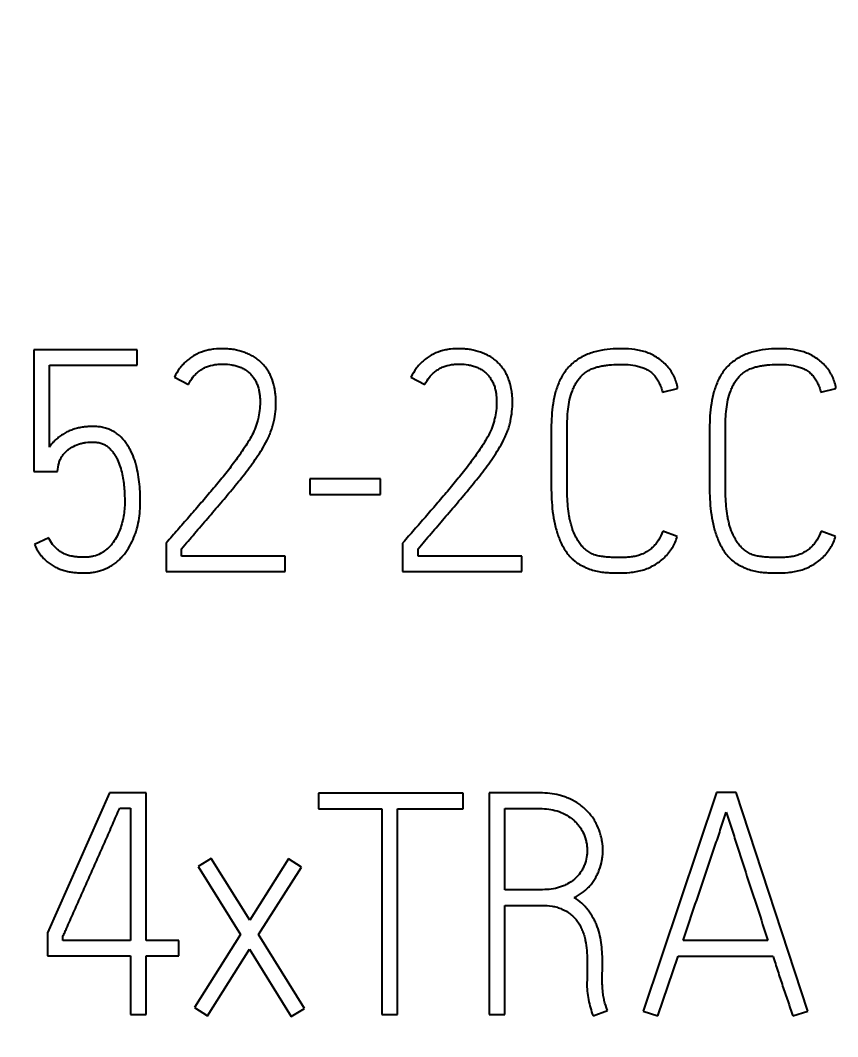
# Model space of a CAD drawing. Extents: x 0 to 420, y 0 to 297.
# Drawn here: x 148.65 to 154.55, y 167.69 to 175.04 of the extents above; entities that cross this region are included whole.
import ezdxf

# ---------------------------------------------------------------- set-up
doc = ezdxf.new("R2010")
doc.units = 0
doc.header["$LTSCALE"] = 23.1
doc.layers.add('10100_DIM_FRONT', color=7, linetype='CONTINUOUS')
doc.layers.add('10500_FRONT_LABELING', color=7, linetype='CONTINUOUS')
doc.styles.get("Standard").update_dxf_attribs({"font": 'txt', "width": 0.8})
doc.dimstyles.new('DIMSTYLE_1', dxfattribs={"dimtxt": 3.5, "dimasz": 3.5, "dimexe": 0.18, "dimexo": 0.0625, "dimgap": 0.09, "dimtad": 1, "dimtxsty": 'STANDARD', "dimcen": 0.09, "dimazin": 3, "dimtp": 0.05, "dimtm": 0.05, "dimtfac": 1, "dimtofl": 0, "dimtmove": 0, "dimatfit": 3, "dimtolj": 1})

# ---------------------------------------------------------------- blocks, each defined once
blk = doc.blocks.new('*D0')
at = {"layer": '10100_DIM_FRONT', "linetype": 'CONTINUOUS'}
for p, q in [((91.69663, 188.554533), (91.69663, 131.440248)), ((163.19663, 149.04194), (163.19663, 131.440248)), ((91.69663, 133.440248), (127.44663, 133.440248)), ((163.19663, 133.440248), (127.44663, 133.440248))]:
    blk.add_line(p, q, dxfattribs=at)
for points in [[(95.19663, 133.940248), (91.69663, 133.440248), (95.19663, 132.940248)], [(159.69663, 132.940248), (163.19663, 133.440248), (159.69663, 133.940248)]]:
    blk.add_solid(points, dxfattribs=at)
at = {"layer": '10100_DIM_FRONT', "linetype": 'CONTINUOUS', "width": 0.660714}
blk.add_text('71,5', height=3.5, dxfattribs=at).set_placement((124.002814, 134.315248))

msp = doc.modelspace()

# ---------------------------------------------------------------- linework, layer by layer
at = {"layer": '10500_FRONT_LABELING', "color": 7, "linetype": 'CONTINUOUS'}
for p, q in [((148.7481, 172.6555), (148.7481, 171.7768)), ((149.4944, 172.6555), (148.7481, 172.6555)), ((149.4944, 172.5446), (149.4944, 172.6555)), ((148.8601, 171.9543), (148.8601, 172.5446)), ((148.8601, 172.5446), (149.4944, 172.5446)), ((149.7634, 172.458), (149.8642, 172.407)), ((151.4713, 172.458), (151.5721, 172.407)), ((153.2868, 172.3515), (153.3966, 172.3781)), ((154.4298, 172.3515), (154.5397, 172.3781)), ((152.4844, 172.0897), (152.4844, 171.668)), ((152.5987, 171.668), (152.5987, 172.0897)), ((153.6274, 172.0897), (153.6274, 171.668)), ((153.7417, 171.668), (153.7417, 172.0897)), ((148.9184, 171.7768), (148.9274, 171.8256)), ((148.7481, 171.7768), (148.9184, 171.7768)), ((150.7406, 171.7235), (150.7406, 171.6103)), ((151.2516, 171.7235), (150.7406, 171.7235)), ((151.2516, 171.6103), (151.2516, 171.7235)), ((150.7406, 171.6103), (151.2516, 171.6103)), ((148.8556, 171.2974), (148.7525, 171.2508)), ((153.3943, 171.3085), (153.289, 171.3462)), ((154.5374, 171.3085), (154.4321, 171.3462)), ((149.7163, 171.2752), (149.7029, 171.2597)), ((149.7029, 171.2597), (149.7029, 171.0555)), ((149.8149, 171.1665), (149.8149, 171.2197)), ((151.4242, 171.2752), (151.4108, 171.2597)), ((151.4108, 171.2597), (151.4108, 171.0555)), ((151.5228, 171.1665), (151.5228, 171.2197)), ((150.5635, 171.1665), (149.8149, 171.1665)), ((150.5635, 171.0555), (150.5635, 171.1665)), ((152.2714, 171.1665), (151.5228, 171.1665)), ((152.2714, 171.0555), (152.2714, 171.1665)), ((149.7029, 171.0555), (150.5635, 171.0555)), ((151.4108, 171.0555), (152.2714, 171.0555)), ((149.2949, 169.4555), (148.8466, 168.4436)), ((149.559, 169.4555), (149.2949, 169.4555)), ((149.559, 168.3903), (149.559, 169.4555)), ((152.0355, 169.4555), (152.0355, 167.8555)), ((152.4039, 169.4555), (152.0355, 169.4555)), ((153.677, 169.4578), (153.1466, 167.8799)), ((153.819, 169.4578), (153.677, 169.4578)), ((154.3361, 167.8799), (153.819, 169.4578)), ((150.8039, 169.4533), (150.8039, 169.3401)), ((151.8491, 169.4533), (150.8039, 169.4533)), ((151.8491, 169.3401), (151.8491, 169.4533)), ((149.3681, 169.3446), (149.4458, 169.3446)), ((149.4458, 169.3446), (149.4458, 168.3903)), ((150.8039, 169.3401), (151.2611, 169.3401)), ((151.2611, 169.3401), (151.2611, 167.8555)), ((151.3742, 167.8555), (151.3742, 169.3401)), ((151.3742, 169.3401), (151.8491, 169.3401)), ((152.1487, 168.7565), (152.1487, 169.3424)), ((152.1487, 169.3424), (152.4039, 169.3424)), ((150.0294, 168.9829), (149.934, 168.9229)), ((150.3068, 168.5368), (150.0294, 168.9829)), ((150.5864, 168.9784), (150.3068, 168.5368)), ((150.6796, 168.9185), (150.5864, 168.9784)), ((149.934, 168.9229), (150.2403, 168.4325)), ((150.3712, 168.4325), (150.6796, 168.9185)), ((152.4217, 168.7565), (152.1487, 168.7565)), ((152.1487, 167.8555), (152.1487, 168.6433)), ((152.1487, 168.6433), (152.4172, 168.6433)), ((148.8466, 168.4436), (148.8466, 168.2794)), ((150.2403, 168.4325), (149.9074, 167.9044)), ((150.7018, 167.8977), (150.3712, 168.4325)), ((148.9576, 168.3903), (148.9576, 168.4192)), ((149.4458, 168.3903), (148.9576, 168.3903)), ((149.7942, 168.3903), (149.559, 168.3903)), ((149.7942, 168.2794), (149.7942, 168.3903)), ((154.0476, 168.3903), (153.4373, 168.3903)), ((150.0028, 167.8444), (150.3046, 168.326)), ((150.3046, 168.326), (150.6064, 167.84)), ((148.8466, 168.2794), (149.4458, 168.2794)), ((149.4458, 168.2794), (149.4458, 167.8555)), ((149.559, 167.8555), (149.559, 168.2794)), ((149.559, 168.2794), (149.7942, 168.2794)), ((152.7434, 168.2439), (152.7434, 168.1041)), ((152.8544, 168.1773), (152.8544, 168.2217)), ((153.2531, 167.8444), (153.3996, 168.2772)), ((153.3996, 168.2772), (154.0853, 168.2772)), ((152.7434, 168.1041), (152.7412, 168.0841)), ((149.4458, 167.8555), (149.559, 167.8555)), ((149.9074, 167.9044), (150.0028, 167.8444)), ((150.6064, 167.84), (150.7018, 167.8977)), ((151.2611, 167.8555), (151.3742, 167.8555)), ((152.0355, 167.8555), (152.1487, 167.8555)), ((152.7856, 167.8444), (152.8899, 167.8844)), ((153.1466, 167.8799), (153.2531, 167.8444)), ((154.2274, 167.8444), (154.3361, 167.8799))]:
    msp.add_line(p, q, dxfattribs=at)
for points, knots in [([(149.8149, 171.2197), (149.8463, 171.2565), (149.8778, 171.2933), (149.9407, 171.3668), (149.9723, 171.4035), (150.0354, 171.4768), (150.0669, 171.5135), (150.1295, 171.5874), (150.1605, 171.6245), (150.2219, 171.6992), (150.2522, 171.7369), (150.2963, 171.7945), (150.3108, 171.8139), (150.3392, 171.8532), (150.3531, 171.873), (150.3802, 171.9133), (150.3933, 171.9339), (150.4179, 171.9757), (150.4294, 171.997), (150.4447, 172.0298), (150.4495, 172.0408), (150.4584, 172.0633), (150.4626, 172.0746), (150.4702, 172.0977), (150.4736, 172.1094), (150.4797, 172.1331), (150.4824, 172.145), (150.4893, 172.1807), (150.4925, 172.2046), (150.4963, 172.2527), (150.4968, 172.2769), (150.4953, 172.3134), (150.4943, 172.3256), (150.4915, 172.3499), (150.4897, 172.362), (150.4832, 172.3979), (150.4772, 172.4215), (150.4643, 172.4559), (150.4593, 172.4672), (150.4482, 172.4889), (150.4422, 172.4995), (150.4291, 172.5197), (150.4218, 172.5294), (150.4061, 172.548), (150.3978, 172.5569), (150.3803, 172.5742), (150.3711, 172.5823), (150.3519, 172.5969), (150.3417, 172.6035), (150.3207, 172.6155), (150.3099, 172.621), (150.2875, 172.6309), (150.2761, 172.6353), (150.2416, 172.6472), (150.2182, 172.6535), (150.1824, 172.6597), (150.1703, 172.6612), (150.1459, 172.6633), (150.1337, 172.664), (150.0971, 172.6648), (150.0728, 172.6639), (150.0366, 172.6597), (150.0245, 172.6578), (150.0005, 172.6529), (149.9885, 172.6499), (149.9536, 172.639), (149.9313, 172.6293), (149.8995, 172.6112), (149.8891, 172.6045), (149.8692, 172.5903), (149.8501, 172.5751), (149.8327, 172.5582), (149.8162, 172.5403), (149.8083, 172.5308), (149.7862, 172.5014), (149.7736, 172.4804), (149.7634, 172.458)], [0, 0, 0, 0, 0.0625, 0.0625, 0.125, 0.125, 0.1875, 0.1875, 0.25, 0.25, 0.3125, 0.3125, 0.34375, 0.34375, 0.375, 0.375, 0.40625, 0.40625, 0.4375, 0.4375, 0.453125, 0.453125, 0.46875, 0.46875, 0.484375, 0.484375, 0.5, 0.5, 0.53125, 0.53125, 0.5625, 0.5625, 0.578125, 0.578125, 0.59375, 0.59375, 0.625, 0.625, 0.640625, 0.640625, 0.65625, 0.65625, 0.671875, 0.671875, 0.6875, 0.6875, 0.703125, 0.703125, 0.71875, 0.71875, 0.734375, 0.734375, 0.75, 0.75, 0.78125, 0.78125, 0.796875, 0.796875, 0.8125, 0.8125, 0.84375, 0.84375, 0.859375, 0.859375, 0.875, 0.875, 0.90625, 0.90625, 0.921875, 0.921875, 0.9375, 0.953125, 0.953125, 0.96875, 0.96875, 1, 1, 1, 1]), ([(151.5228, 171.2197), (151.5542, 171.2565), (151.5857, 171.2933), (151.6486, 171.3668), (151.6802, 171.4035), (151.7433, 171.4768), (151.7748, 171.5135), (151.8373, 171.5874), (151.8683, 171.6245), (151.9298, 171.6992), (151.9601, 171.7369), (152.0042, 171.7945), (152.0187, 171.8139), (152.0471, 171.8532), (152.061, 171.873), (152.0881, 171.9133), (152.1012, 171.9339), (152.1258, 171.9757), (152.1373, 171.997), (152.1526, 172.0298), (152.1574, 172.0408), (152.1663, 172.0633), (152.1705, 172.0746), (152.1781, 172.0977), (152.1815, 172.1094), (152.1876, 172.1331), (152.1902, 172.145), (152.1972, 172.1807), (152.2004, 172.2046), (152.2041, 172.2527), (152.2047, 172.2769), (152.2032, 172.3134), (152.2022, 172.3256), (152.1994, 172.3499), (152.1976, 172.362), (152.1911, 172.3979), (152.1851, 172.4215), (152.1722, 172.4559), (152.1672, 172.4672), (152.1561, 172.4889), (152.1501, 172.4995), (152.1369, 172.5197), (152.1297, 172.5294), (152.114, 172.548), (152.1057, 172.5569), (152.0882, 172.5742), (152.079, 172.5823), (152.0598, 172.5969), (152.0496, 172.6035), (152.0286, 172.6155), (152.0178, 172.621), (151.9954, 172.6309), (151.984, 172.6353), (151.9495, 172.6472), (151.9261, 172.6535), (151.8903, 172.6597), (151.8782, 172.6612), (151.8538, 172.6633), (151.8416, 172.664), (151.805, 172.6648), (151.7807, 172.6639), (151.7445, 172.6597), (151.7324, 172.6578), (151.7084, 172.6529), (151.6964, 172.6499), (151.6615, 172.639), (151.6392, 172.6293), (151.6074, 172.6112), (151.597, 172.6045), (151.5771, 172.5903), (151.558, 172.5751), (151.5406, 172.5582), (151.5241, 172.5403), (151.5162, 172.5308), (151.4941, 172.5014), (151.4815, 172.4804), (151.4713, 172.458)], [0, 0, 0, 0, 0.0625, 0.0625, 0.125, 0.125, 0.1875, 0.1875, 0.25, 0.25, 0.3125, 0.3125, 0.34375, 0.34375, 0.375, 0.375, 0.40625, 0.40625, 0.4375, 0.4375, 0.453125, 0.453125, 0.46875, 0.46875, 0.484375, 0.484375, 0.5, 0.5, 0.53125, 0.53125, 0.5625, 0.5625, 0.578125, 0.578125, 0.59375, 0.59375, 0.625, 0.625, 0.640625, 0.640625, 0.65625, 0.65625, 0.671875, 0.671875, 0.6875, 0.6875, 0.703125, 0.703125, 0.71875, 0.71875, 0.734375, 0.734375, 0.75, 0.75, 0.78125, 0.78125, 0.796875, 0.796875, 0.8125, 0.8125, 0.84375, 0.84375, 0.859375, 0.859375, 0.875, 0.875, 0.90625, 0.90625, 0.921875, 0.921875, 0.9375, 0.953125, 0.953125, 0.96875, 0.96875, 1, 1, 1, 1]), ([(153.3966, 172.3781), (153.3926, 172.4081), (153.3841, 172.4365), (153.368, 172.4704), (153.3645, 172.4771), (153.357, 172.4901), (153.3452, 172.5091), (153.3316, 172.5268), (153.3117, 172.5492), (153.3009, 172.5598), (153.2784, 172.5794), (153.2666, 172.5885), (153.2418, 172.6051), (153.2288, 172.6127), (153.202, 172.6263), (153.1883, 172.6322), (153.1603, 172.6422), (153.146, 172.6464), (153.1169, 172.6533), (153.1021, 172.656), (153.0577, 172.6623), (153.0281, 172.664), (152.9688, 172.6647), (152.9392, 172.6637), (152.8799, 172.6583), (152.8501, 172.6537), (152.7922, 172.6403), (152.7638, 172.6314), (152.7226, 172.6136), (152.7091, 172.6069), (152.6832, 172.5921), (152.6708, 172.584), (152.6469, 172.5664), (152.6354, 172.5568), (152.6137, 172.536), (152.6036, 172.525), (152.5851, 172.5018), (152.5766, 172.4897), (152.5609, 172.4644), (152.5537, 172.4512), (152.5342, 172.4108), (152.5241, 172.383), (152.5078, 172.3261), (152.5017, 172.297), (152.4878, 172.2086), (152.4844, 172.1493), (152.4844, 172.0897)], [0, 0, 0, 0, 0.0625, 0.0625, 0.078125, 0.078125, 0.09375, 0.125, 0.125, 0.15625, 0.15625, 0.1875, 0.1875, 0.21875, 0.21875, 0.25, 0.25, 0.28125, 0.28125, 0.3125, 0.3125, 0.375, 0.375, 0.4375, 0.4375, 0.5, 0.5, 0.5625, 0.5625, 0.59375, 0.59375, 0.625, 0.625, 0.65625, 0.65625, 0.6875, 0.6875, 0.71875, 0.71875, 0.75, 0.75, 0.8125, 0.8125, 0.875, 0.875, 1, 1, 1, 1]), ([(154.5397, 172.3781), (154.5357, 172.4081), (154.5271, 172.4365), (154.511, 172.4704), (154.5075, 172.4771), (154.5001, 172.4901), (154.4883, 172.5091), (154.4746, 172.5268), (154.4548, 172.5492), (154.444, 172.5598), (154.4215, 172.5794), (154.4096, 172.5885), (154.3849, 172.6051), (154.3719, 172.6127), (154.3451, 172.6263), (154.3314, 172.6322), (154.3034, 172.6422), (154.2891, 172.6464), (154.26, 172.6533), (154.2452, 172.656), (154.2008, 172.6623), (154.1711, 172.664), (154.1119, 172.6647), (154.0822, 172.6637), (154.023, 172.6583), (153.9932, 172.6537), (153.9352, 172.6403), (153.9069, 172.6314), (153.8657, 172.6136), (153.8522, 172.6069), (153.8263, 172.5921), (153.8138, 172.584), (153.79, 172.5664), (153.7785, 172.5568), (153.7568, 172.536), (153.7467, 172.525), (153.7281, 172.5018), (153.7196, 172.4897), (153.704, 172.4644), (153.6968, 172.4512), (153.6773, 172.4108), (153.6671, 172.383), (153.6509, 172.3261), (153.6448, 172.297), (153.6308, 172.2086), (153.6274, 172.1493), (153.6274, 172.0897)], [0, 0, 0, 0, 0.0625, 0.0625, 0.078125, 0.078125, 0.09375, 0.125, 0.125, 0.15625, 0.15625, 0.1875, 0.1875, 0.21875, 0.21875, 0.25, 0.25, 0.28125, 0.28125, 0.3125, 0.3125, 0.375, 0.375, 0.4375, 0.4375, 0.5, 0.5, 0.5625, 0.5625, 0.59375, 0.59375, 0.625, 0.625, 0.65625, 0.65625, 0.6875, 0.6875, 0.71875, 0.71875, 0.75, 0.75, 0.8125, 0.8125, 0.875, 0.875, 1, 1, 1, 1]), ([(149.8642, 172.407), (149.8731, 172.4259), (149.8842, 172.4432), (149.9037, 172.4672), (149.9108, 172.4749), (149.9258, 172.4893), (149.9414, 172.5027), (149.9586, 172.5141), (149.9765, 172.5245), (149.9859, 172.5292), (150.0145, 172.5412), (150.0344, 172.5463), (150.0652, 172.551), (150.0756, 172.5521), (150.0962, 172.5534), (150.1064, 172.5536), (150.1372, 172.5532), (150.1577, 172.5514), (150.1882, 172.546), (150.1984, 172.5437), (150.2184, 172.5381), (150.2282, 172.5348), (150.2474, 172.5271), (150.2567, 172.5227), (150.2703, 172.515), (150.2748, 172.5123), (150.2834, 172.5065), (150.2876, 172.5035), (150.2998, 172.494), (150.3074, 172.4872), (150.3217, 172.4723), (150.3283, 172.4643), (150.3403, 172.4472), (150.3456, 172.4383), (150.3551, 172.42), (150.3593, 172.4105), (150.3664, 172.391), (150.3693, 172.381), (150.3741, 172.3609), (150.376, 172.3508), (150.3791, 172.3305), (150.3802, 172.3202), (150.3817, 172.2996), (150.382, 172.2892), (150.382, 172.2581), (150.3807, 172.2376), (150.3756, 172.1969), (150.3717, 172.1768), (150.3646, 172.1468), (150.362, 172.1368), (150.3562, 172.117), (150.353, 172.1071), (150.3423, 172.0781), (150.3338, 172.0595), (150.315, 172.0233), (150.3048, 172.0057), (150.2833, 171.971), (150.2722, 171.9539), (150.238, 171.9029), (150.2142, 171.8695), (150.1655, 171.8039), (150.1404, 171.7717), (150.0892, 171.7082), (150.0629, 171.6769), (150.0103, 171.6146), (149.9838, 171.5835), (149.9307, 171.5215), (149.9041, 171.4906), (149.8506, 171.4289), (149.8238, 171.3982), (149.7834, 171.3521), (149.77, 171.3367), (149.7432, 171.306), (149.7297, 171.2907), (149.7163, 171.2752)], [0, 0, 0, 0, 0.03125, 0.03125, 0.046875, 0.046875, 0.0625, 0.078125, 0.078125, 0.09375, 0.09375, 0.125, 0.125, 0.140625, 0.140625, 0.15625, 0.15625, 0.1875, 0.1875, 0.203125, 0.203125, 0.21875, 0.21875, 0.234375, 0.234375, 0.242188, 0.242188, 0.25, 0.25, 0.265625, 0.265625, 0.28125, 0.28125, 0.296875, 0.296875, 0.3125, 0.3125, 0.328125, 0.328125, 0.34375, 0.34375, 0.359375, 0.359375, 0.375, 0.375, 0.40625, 0.40625, 0.4375, 0.4375, 0.453125, 0.453125, 0.46875, 0.46875, 0.5, 0.5, 0.53125, 0.53125, 0.5625, 0.5625, 0.625, 0.625, 0.6875, 0.6875, 0.75, 0.75, 0.8125, 0.8125, 0.875, 0.875, 0.9375, 0.9375, 0.96875, 0.96875, 1, 1, 1, 1]), ([(151.5721, 172.407), (151.581, 172.4259), (151.5921, 172.4432), (151.6116, 172.4672), (151.6187, 172.4749), (151.6336, 172.4893), (151.6493, 172.5027), (151.6665, 172.5141), (151.6844, 172.5245), (151.6938, 172.5292), (151.7224, 172.5412), (151.7423, 172.5463), (151.7731, 172.551), (151.7835, 172.5521), (151.8041, 172.5534), (151.8143, 172.5536), (151.8451, 172.5532), (151.8656, 172.5514), (151.8961, 172.546), (151.9063, 172.5437), (151.9263, 172.5381), (151.9361, 172.5348), (151.9553, 172.5271), (151.9646, 172.5227), (151.9782, 172.515), (151.9827, 172.5123), (151.9913, 172.5065), (151.9955, 172.5035), (152.0077, 172.494), (152.0153, 172.4872), (152.0295, 172.4723), (152.0362, 172.4643), (152.0482, 172.4472), (152.0535, 172.4383), (152.063, 172.42), (152.0672, 172.4105), (152.0743, 172.391), (152.0772, 172.381), (152.082, 172.3609), (152.0839, 172.3508), (152.087, 172.3305), (152.0881, 172.3202), (152.0896, 172.2996), (152.0899, 172.2892), (152.0899, 172.2581), (152.0886, 172.2376), (152.0835, 172.1969), (152.0796, 172.1768), (152.0725, 172.1468), (152.0699, 172.1368), (152.0641, 172.117), (152.0608, 172.1071), (152.0502, 172.0781), (152.0417, 172.0595), (152.0229, 172.0233), (152.0126, 172.0057), (151.9912, 171.971), (151.9801, 171.9539), (151.9459, 171.9029), (151.9221, 171.8695), (151.8734, 171.8039), (151.8483, 171.7717), (151.7971, 171.7082), (151.7708, 171.6769), (151.7181, 171.6146), (151.6917, 171.5835), (151.6386, 171.5215), (151.612, 171.4906), (151.5585, 171.4289), (151.5317, 171.3982), (151.4913, 171.3521), (151.4779, 171.3367), (151.4511, 171.306), (151.4376, 171.2907), (151.4242, 171.2752)], [0, 0, 0, 0, 0.03125, 0.03125, 0.046875, 0.046875, 0.0625, 0.078125, 0.078125, 0.09375, 0.09375, 0.125, 0.125, 0.140625, 0.140625, 0.15625, 0.15625, 0.1875, 0.1875, 0.203125, 0.203125, 0.21875, 0.21875, 0.234375, 0.234375, 0.242188, 0.242188, 0.25, 0.25, 0.265625, 0.265625, 0.28125, 0.28125, 0.296875, 0.296875, 0.3125, 0.3125, 0.328125, 0.328125, 0.34375, 0.34375, 0.359375, 0.359375, 0.375, 0.375, 0.40625, 0.40625, 0.4375, 0.4375, 0.453125, 0.453125, 0.46875, 0.46875, 0.5, 0.5, 0.53125, 0.53125, 0.5625, 0.5625, 0.625, 0.625, 0.6875, 0.6875, 0.75, 0.75, 0.8125, 0.8125, 0.875, 0.875, 0.9375, 0.9375, 0.96875, 0.96875, 1, 1, 1, 1]), ([(152.5987, 172.0897), (152.5987, 172.1126), (152.5991, 172.1355), (152.6014, 172.1812), (152.6031, 172.204), (152.6084, 172.2494), (152.612, 172.2719), (152.622, 172.3168), (152.6284, 172.3391), (152.6407, 172.3714), (152.6453, 172.382), (152.6553, 172.4028), (152.6609, 172.413), (152.6793, 172.4424), (152.6937, 172.4601), (152.715, 172.4794), (152.7193, 172.4831), (152.7285, 172.4902), (152.7332, 172.4937), (152.7475, 172.5035), (152.7575, 172.5093), (152.7781, 172.5195), (152.7887, 172.5238), (152.8108, 172.5311), (152.822, 172.5341), (152.8445, 172.539), (152.8558, 172.541), (152.8785, 172.5443), (152.8898, 172.5457), (152.924, 172.5493), (152.9469, 172.5506), (152.9928, 172.5515), (153.016, 172.5511), (153.0618, 172.5475), (153.0846, 172.5444), (153.1183, 172.5363), (153.1294, 172.533), (153.151, 172.5252), (153.1615, 172.5207), (153.1819, 172.51), (153.1918, 172.5037), (153.21, 172.4898), (153.2184, 172.4821), (153.23, 172.4695), (153.2338, 172.4652), (153.2409, 172.4561), (153.2443, 172.4514), (153.2538, 172.4369), (153.2594, 172.4269), (153.2693, 172.4063), (153.2735, 172.3957), (153.281, 172.3739), (153.2841, 172.3628), (153.2868, 172.3515)], [0, 0, 0, 0, 0.0625, 0.0625, 0.125, 0.125, 0.1875, 0.1875, 0.25, 0.25, 0.28125, 0.28125, 0.3125, 0.3125, 0.375, 0.375, 0.390625, 0.390625, 0.40625, 0.40625, 0.4375, 0.4375, 0.46875, 0.46875, 0.5, 0.5, 0.53125, 0.53125, 0.5625, 0.5625, 0.625, 0.625, 0.6875, 0.6875, 0.75, 0.75, 0.78125, 0.78125, 0.8125, 0.8125, 0.84375, 0.84375, 0.875, 0.875, 0.890625, 0.890625, 0.90625, 0.90625, 0.9375, 0.9375, 0.96875, 0.96875, 1, 1, 1, 1]), ([(153.7417, 172.0897), (153.7417, 172.1126), (153.7422, 172.1355), (153.7445, 172.1812), (153.7462, 172.204), (153.7515, 172.2494), (153.7551, 172.2719), (153.765, 172.3168), (153.7715, 172.3391), (153.7838, 172.3714), (153.7883, 172.382), (153.7984, 172.4028), (153.8039, 172.413), (153.8224, 172.4424), (153.8368, 172.4601), (153.858, 172.4794), (153.8624, 172.4831), (153.8715, 172.4902), (153.8762, 172.4937), (153.8906, 172.5035), (153.9006, 172.5093), (153.9211, 172.5195), (153.9318, 172.5238), (153.9539, 172.5311), (153.9651, 172.5341), (153.9876, 172.539), (153.9989, 172.541), (154.0215, 172.5443), (154.0329, 172.5457), (154.0671, 172.5493), (154.0899, 172.5506), (154.1359, 172.5515), (154.1591, 172.5511), (154.2049, 172.5475), (154.2277, 172.5444), (154.2614, 172.5363), (154.2725, 172.533), (154.2941, 172.5252), (154.3046, 172.5207), (154.325, 172.51), (154.3349, 172.5037), (154.3531, 172.4898), (154.3615, 172.4821), (154.3731, 172.4695), (154.3768, 172.4652), (154.3839, 172.4561), (154.3873, 172.4514), (154.3969, 172.4369), (154.4025, 172.4269), (154.4123, 172.4063), (154.4166, 172.3957), (154.4241, 172.3739), (154.4272, 172.3628), (154.4298, 172.3515)], [0, 0, 0, 0, 0.0625, 0.0625, 0.125, 0.125, 0.1875, 0.1875, 0.25, 0.25, 0.28125, 0.28125, 0.3125, 0.3125, 0.375, 0.375, 0.390625, 0.390625, 0.40625, 0.40625, 0.4375, 0.4375, 0.46875, 0.46875, 0.5, 0.5, 0.53125, 0.53125, 0.5625, 0.5625, 0.625, 0.625, 0.6875, 0.6875, 0.75, 0.75, 0.78125, 0.78125, 0.8125, 0.8125, 0.84375, 0.84375, 0.875, 0.875, 0.890625, 0.890625, 0.90625, 0.90625, 0.9375, 0.9375, 0.96875, 0.96875, 1, 1, 1, 1]), ([(148.7525, 171.2508), (148.7624, 171.2297), (148.7734, 171.2092), (148.7928, 171.1806), (148.7997, 171.1713), (148.8148, 171.1537), (148.823, 171.1453), (148.8403, 171.1294), (148.8494, 171.122), (148.8682, 171.1083), (148.8779, 171.1018), (148.8978, 171.0899), (148.908, 171.0844), (148.9294, 171.0746), (148.9404, 171.0703), (148.9627, 171.0628), (148.9739, 171.0596), (148.9966, 171.054), (149.0081, 171.0518), (149.0314, 171.0486), (149.0432, 171.0475), (149.0667, 171.0461), (149.0785, 171.0455), (149.102, 171.0445), (149.1137, 171.0443), (149.1372, 171.0448), (149.1489, 171.0456), (149.1723, 171.0482), (149.1839, 171.05), (149.2072, 171.0549), (149.2188, 171.0579), (149.2525, 171.0685), (149.2742, 171.0777), (149.3053, 171.0949), (149.3155, 171.1013), (149.3349, 171.1148), (149.3442, 171.122), (149.362, 171.1374), (149.3705, 171.1455), (149.3868, 171.1626), (149.3946, 171.1716), (149.4167, 171.1996), (149.4296, 171.2192), (149.4525, 171.2602), (149.4626, 171.2814), (149.4757, 171.3144), (149.4798, 171.3256), (149.4872, 171.3479), (149.4906, 171.3592), (149.4997, 171.3931), (149.5045, 171.416), (149.5116, 171.4623), (149.5139, 171.4856), (149.5166, 171.5328), (149.517, 171.5564), (149.5166, 171.6034), (149.5149, 171.6503), (149.5103, 171.697), (149.504, 171.7435), (149.5001, 171.7666), (149.49, 171.8128), (149.4839, 171.8358), (149.4689, 171.8806), (149.4602, 171.9025), (149.4444, 171.9344), (149.4387, 171.9449), (149.4266, 171.9651), (149.4201, 171.9749), (149.3993, 172.0033), (149.3838, 172.0208), (149.3612, 172.0404), (149.3566, 172.0442), (149.3471, 172.0514), (149.3422, 172.0548), (149.3274, 172.0646), (149.3171, 172.0704), (149.2958, 172.0807), (149.2846, 172.0852), (149.2619, 172.0925), (149.2504, 172.0953), (149.2271, 172.0996), (149.2153, 172.101), (149.1915, 172.1028), (149.1796, 172.1031), (149.1559, 172.1028), (149.1441, 172.1021), (149.1207, 172.1002), (149.109, 172.0989), (149.0857, 172.0953), (149.0741, 172.093), (149.051, 172.0873), (149.0395, 172.0839), (149.017, 172.0762), (149.006, 172.0719), (148.9845, 172.0619), (148.9741, 172.0563), (148.9539, 172.0441), (148.9439, 172.0375), (148.9248, 172.0232), (148.9157, 172.0156), (148.8983, 171.9995), (148.8901, 171.9911), (148.8744, 171.9734), (148.867, 171.9641), (148.8601, 171.9543)], [0, 0, 0, 0, 0.03125, 0.03125, 0.046875, 0.046875, 0.0625, 0.0625, 0.078125, 0.078125, 0.09375, 0.09375, 0.109375, 0.109375, 0.125, 0.125, 0.140625, 0.140625, 0.15625, 0.15625, 0.171875, 0.171875, 0.1875, 0.1875, 0.203125, 0.203125, 0.21875, 0.21875, 0.234375, 0.234375, 0.25, 0.25, 0.28125, 0.28125, 0.296875, 0.296875, 0.3125, 0.3125, 0.328125, 0.328125, 0.34375, 0.34375, 0.375, 0.375, 0.40625, 0.40625, 0.421875, 0.421875, 0.4375, 0.4375, 0.46875, 0.46875, 0.5, 0.5, 0.53125, 0.53125, 0.5625, 0.59375, 0.59375, 0.625, 0.625, 0.65625, 0.65625, 0.6875, 0.6875, 0.703125, 0.703125, 0.71875, 0.71875, 0.75, 0.75, 0.757812, 0.757812, 0.765625, 0.765625, 0.78125, 0.78125, 0.796875, 0.796875, 0.8125, 0.8125, 0.828125, 0.828125, 0.84375, 0.84375, 0.859375, 0.859375, 0.875, 0.875, 0.890625, 0.890625, 0.90625, 0.90625, 0.921875, 0.921875, 0.9375, 0.9375, 0.953125, 0.953125, 0.96875, 0.96875, 0.984375, 0.984375, 1, 1, 1, 1]), ([(148.9274, 171.8256), (148.9277, 171.8302), (148.9289, 171.8346), (148.9315, 171.8434), (148.9328, 171.8477), (148.9372, 171.8607), (148.9408, 171.8692), (148.9497, 171.8849), (148.955, 171.8923), (148.9661, 171.9066), (148.9721, 171.9135), (148.985, 171.9262), (148.9918, 171.9321), (149.0064, 171.9429), (149.0141, 171.9479), (149.0374, 171.9618), (149.0536, 171.9695), (149.0794, 171.9781), (149.0883, 171.9805), (149.1061, 171.9842), (149.115, 171.9856), (149.1418, 171.9889), (149.1598, 171.9901), (149.187, 171.9897), (149.1961, 171.9892), (149.2142, 171.9869), (149.2231, 171.9852), (149.2362, 171.9815), (149.2405, 171.9801), (149.249, 171.9768), (149.2532, 171.9749), (149.2654, 171.9688), (149.273, 171.964), (149.2873, 171.9529), (149.294, 171.9467), (149.3065, 171.9335), (149.3123, 171.9265), (149.3231, 171.9121), (149.3281, 171.9046), (149.3377, 171.8893), (149.3423, 171.8815), (149.3549, 171.8573), (149.3617, 171.8407), (149.3735, 171.8069), (149.3785, 171.7896), (149.3872, 171.7548), (149.3908, 171.737), (149.3962, 171.7014), (149.3981, 171.6836), (149.4011, 171.648), (149.4023, 171.6302), (149.4042, 171.5945), (149.4048, 171.5766), (149.4047, 171.5408), (149.4039, 171.5229), (149.4007, 171.487), (149.3983, 171.469), (149.3919, 171.4336), (149.388, 171.416), (149.3783, 171.3814), (149.3726, 171.3644), (149.359, 171.3308), (149.3512, 171.3144), (149.3335, 171.2831), (149.3236, 171.2681), (149.3065, 171.2469), (149.3005, 171.2401), (149.2878, 171.2272), (149.2745, 171.215), (149.2602, 171.2041), (149.2452, 171.1939), (149.2374, 171.1891), (149.2134, 171.1764), (149.1967, 171.1698), (149.1706, 171.1631), (149.1617, 171.1614), (149.1436, 171.1589), (149.1345, 171.1582), (149.1165, 171.1575), (149.1075, 171.1575), (149.0895, 171.1581), (149.0805, 171.1585), (149.0625, 171.1597), (149.0536, 171.1605), (149.0356, 171.1626), (149.0266, 171.164), (149, 171.1698), (148.9831, 171.1757), (148.9587, 171.1874), (148.9508, 171.1918), (148.9355, 171.2015), (148.9282, 171.2067), (148.9141, 171.2178), (148.9073, 171.2238), (148.8947, 171.2366), (148.8887, 171.2436), (148.8725, 171.2654), (148.8636, 171.2811), (148.8556, 171.2974)], [0, 0, 0, 0, 0.007812, 0.007812, 0.015625, 0.015625, 0.03125, 0.03125, 0.046875, 0.046875, 0.0625, 0.0625, 0.078125, 0.078125, 0.09375, 0.09375, 0.125, 0.125, 0.140625, 0.140625, 0.15625, 0.15625, 0.1875, 0.1875, 0.203125, 0.203125, 0.21875, 0.21875, 0.226562, 0.226562, 0.234375, 0.234375, 0.25, 0.25, 0.265625, 0.265625, 0.28125, 0.28125, 0.296875, 0.296875, 0.3125, 0.3125, 0.34375, 0.34375, 0.375, 0.375, 0.40625, 0.40625, 0.4375, 0.4375, 0.46875, 0.46875, 0.5, 0.5, 0.53125, 0.53125, 0.5625, 0.5625, 0.59375, 0.59375, 0.625, 0.625, 0.65625, 0.65625, 0.6875, 0.6875, 0.703125, 0.703125, 0.71875, 0.734375, 0.734375, 0.75, 0.75, 0.78125, 0.78125, 0.796875, 0.796875, 0.8125, 0.8125, 0.828125, 0.828125, 0.84375, 0.84375, 0.859375, 0.859375, 0.875, 0.875, 0.90625, 0.90625, 0.921875, 0.921875, 0.9375, 0.9375, 0.953125, 0.953125, 0.96875, 0.96875, 1, 1, 1, 1]), ([(152.4844, 171.668), (152.4844, 171.6378), (152.485, 171.6076), (152.4881, 171.5474), (152.4905, 171.5174), (152.4979, 171.4577), (152.5029, 171.428), (152.513, 171.3837), (152.5167, 171.3689), (152.5251, 171.3398), (152.5297, 171.3253), (152.5399, 171.2968), (152.5455, 171.2828), (152.558, 171.2552), (152.5649, 171.2416), (152.5801, 171.2152), (152.5884, 171.2025), (152.6062, 171.1781), (152.6158, 171.1665), (152.6317, 171.15), (152.6373, 171.1447), (152.6488, 171.1347), (152.6547, 171.1299), (152.6729, 171.1163), (152.6856, 171.1082), (152.7119, 171.0932), (152.7255, 171.0863), (152.7536, 171.0743), (152.7679, 171.0693), (152.7969, 171.0608), (152.8116, 171.0572), (152.8414, 171.0516), (152.8566, 171.0497), (152.8868, 171.0471), (152.9019, 171.0465), (152.9321, 171.0453), (152.9472, 171.0448), (152.9924, 171.0441), (153.0225, 171.0449), (153.0675, 171.0494), (153.0825, 171.0515), (153.1125, 171.0571), (153.1275, 171.0606), (153.1716, 171.0734), (153.1995, 171.0852), (153.2394, 171.108), (153.2523, 171.1165), (153.2768, 171.1346), (153.3001, 171.1541), (153.3209, 171.1763), (153.3355, 171.1941), (153.3402, 171.2002), (153.3491, 171.2127), (153.3534, 171.219), (153.3734, 171.2512), (153.3859, 171.2788), (153.3943, 171.3085)], [0, 0, 0, 0, 0.0625, 0.0625, 0.125, 0.125, 0.1875, 0.1875, 0.21875, 0.21875, 0.25, 0.25, 0.28125, 0.28125, 0.3125, 0.3125, 0.34375, 0.34375, 0.375, 0.375, 0.390625, 0.390625, 0.40625, 0.40625, 0.4375, 0.4375, 0.46875, 0.46875, 0.5, 0.5, 0.53125, 0.53125, 0.5625, 0.5625, 0.59375, 0.59375, 0.625, 0.625, 0.6875, 0.6875, 0.71875, 0.71875, 0.75, 0.75, 0.8125, 0.8125, 0.84375, 0.84375, 0.875, 0.90625, 0.90625, 0.921875, 0.921875, 0.9375, 0.9375, 1, 1, 1, 1]), ([(153.289, 171.3462), (153.281, 171.3238), (153.2717, 171.3021), (153.2533, 171.272), (153.2464, 171.2624), (153.2349, 171.2486), (153.2308, 171.2442), (153.2225, 171.2356), (153.2182, 171.2315), (153.205, 171.2197), (153.1958, 171.2123), (153.1763, 171.1988), (153.166, 171.1927), (153.1445, 171.182), (153.1335, 171.1775), (153.111, 171.1698), (153.0995, 171.1667), (153.0761, 171.162), (153.0641, 171.1604), (153.0403, 171.158), (153.0284, 171.157), (152.9927, 171.155), (152.9688, 171.1552), (152.9331, 171.1564), (152.9211, 171.1571), (152.8973, 171.1586), (152.8853, 171.1594), (152.8615, 171.1615), (152.8497, 171.1628), (152.8262, 171.1668), (152.8146, 171.1695), (152.7975, 171.1752), (152.7918, 171.1774), (152.7809, 171.1822), (152.7755, 171.1848), (152.7598, 171.1933), (152.7497, 171.1996), (152.7353, 171.2104), (152.7306, 171.2142), (152.7215, 171.222), (152.7172, 171.2261), (152.7047, 171.2389), (152.697, 171.2479), (152.6828, 171.2672), (152.6763, 171.2774), (152.6645, 171.2981), (152.6592, 171.3087), (152.6443, 171.341), (152.636, 171.3633), (152.6259, 171.3977), (152.623, 171.4093), (152.6177, 171.4325), (152.6109, 171.4674), (152.6066, 171.5026), (152.6002, 171.5732), (152.5987, 171.6205), (152.5987, 171.668)], [0, 0, 0, 0, 0.0625, 0.0625, 0.09375, 0.09375, 0.109375, 0.109375, 0.125, 0.125, 0.15625, 0.15625, 0.1875, 0.1875, 0.21875, 0.21875, 0.25, 0.25, 0.28125, 0.28125, 0.3125, 0.3125, 0.375, 0.375, 0.40625, 0.40625, 0.4375, 0.4375, 0.46875, 0.46875, 0.5, 0.5, 0.515625, 0.515625, 0.53125, 0.53125, 0.5625, 0.5625, 0.578125, 0.578125, 0.59375, 0.59375, 0.625, 0.625, 0.65625, 0.65625, 0.6875, 0.6875, 0.75, 0.75, 0.78125, 0.78125, 0.8125, 0.875, 0.875, 1, 1, 1, 1]), ([(153.6274, 171.668), (153.6274, 171.6378), (153.6281, 171.6076), (153.6312, 171.5474), (153.6336, 171.5174), (153.641, 171.4577), (153.646, 171.428), (153.656, 171.3837), (153.6598, 171.3689), (153.6682, 171.3398), (153.6728, 171.3253), (153.683, 171.2968), (153.6886, 171.2828), (153.7011, 171.2552), (153.708, 171.2416), (153.7232, 171.2152), (153.7315, 171.2025), (153.7493, 171.1781), (153.7589, 171.1665), (153.7748, 171.15), (153.7804, 171.1447), (153.7919, 171.1347), (153.7978, 171.1299), (153.816, 171.1163), (153.8287, 171.1082), (153.855, 171.0932), (153.8686, 171.0863), (153.8966, 171.0743), (153.9109, 171.0693), (153.94, 171.0608), (153.9547, 171.0572), (153.9845, 171.0516), (153.9997, 171.0497), (154.0299, 171.0471), (154.045, 171.0465), (154.0752, 171.0453), (154.0903, 171.0448), (154.1355, 171.0441), (154.1656, 171.0449), (154.2106, 171.0494), (154.2256, 171.0515), (154.2556, 171.0571), (154.2706, 171.0606), (154.3146, 171.0734), (154.3426, 171.0852), (154.3824, 171.108), (154.3954, 171.1165), (154.4199, 171.1346), (154.4432, 171.1541), (154.464, 171.1763), (154.4786, 171.1941), (154.4833, 171.2002), (154.4922, 171.2127), (154.4965, 171.219), (154.5165, 171.2512), (154.529, 171.2788), (154.5374, 171.3085)], [0, 0, 0, 0, 0.0625, 0.0625, 0.125, 0.125, 0.1875, 0.1875, 0.21875, 0.21875, 0.25, 0.25, 0.28125, 0.28125, 0.3125, 0.3125, 0.34375, 0.34375, 0.375, 0.375, 0.390625, 0.390625, 0.40625, 0.40625, 0.4375, 0.4375, 0.46875, 0.46875, 0.5, 0.5, 0.53125, 0.53125, 0.5625, 0.5625, 0.59375, 0.59375, 0.625, 0.625, 0.6875, 0.6875, 0.71875, 0.71875, 0.75, 0.75, 0.8125, 0.8125, 0.84375, 0.84375, 0.875, 0.90625, 0.90625, 0.921875, 0.921875, 0.9375, 0.9375, 1, 1, 1, 1]), ([(154.4321, 171.3462), (154.4241, 171.3238), (154.4147, 171.3021), (154.3964, 171.272), (154.3895, 171.2624), (154.3779, 171.2486), (154.3739, 171.2442), (154.3656, 171.2356), (154.3613, 171.2315), (154.3481, 171.2197), (154.3389, 171.2123), (154.3194, 171.1988), (154.3091, 171.1927), (154.2876, 171.182), (154.2766, 171.1775), (154.2541, 171.1698), (154.2426, 171.1667), (154.2191, 171.162), (154.2072, 171.1604), (154.1834, 171.158), (154.1715, 171.157), (154.1358, 171.155), (154.1119, 171.1552), (154.0761, 171.1564), (154.0642, 171.1571), (154.0404, 171.1586), (154.0284, 171.1594), (154.0046, 171.1615), (153.9928, 171.1628), (153.9693, 171.1668), (153.9577, 171.1695), (153.9406, 171.1752), (153.9349, 171.1774), (153.924, 171.1822), (153.9186, 171.1848), (153.9029, 171.1933), (153.8928, 171.1996), (153.8784, 171.2104), (153.8737, 171.2142), (153.8646, 171.222), (153.8603, 171.2261), (153.8477, 171.2389), (153.84, 171.2479), (153.8258, 171.2672), (153.8194, 171.2774), (153.8076, 171.2981), (153.8022, 171.3087), (153.7874, 171.341), (153.7791, 171.3633), (153.769, 171.3977), (153.766, 171.4093), (153.7608, 171.4325), (153.754, 171.4674), (153.7497, 171.5026), (153.7433, 171.5732), (153.7417, 171.6205), (153.7417, 171.668)], [0, 0, 0, 0, 0.0625, 0.0625, 0.09375, 0.09375, 0.109375, 0.109375, 0.125, 0.125, 0.15625, 0.15625, 0.1875, 0.1875, 0.21875, 0.21875, 0.25, 0.25, 0.28125, 0.28125, 0.3125, 0.3125, 0.375, 0.375, 0.40625, 0.40625, 0.4375, 0.4375, 0.46875, 0.46875, 0.5, 0.5, 0.515625, 0.515625, 0.53125, 0.53125, 0.5625, 0.5625, 0.578125, 0.578125, 0.59375, 0.59375, 0.625, 0.625, 0.65625, 0.65625, 0.6875, 0.6875, 0.75, 0.75, 0.78125, 0.78125, 0.8125, 0.875, 0.875, 1, 1, 1, 1]), ([(152.6502, 168.6988), (152.6709, 168.7095), (152.6905, 168.7217), (152.7182, 168.7423), (152.7271, 168.7496), (152.7443, 168.7651), (152.7527, 168.7733), (152.776, 168.7991), (152.7894, 168.8177), (152.8068, 168.8474), (152.8122, 168.8576), (152.8221, 168.8785), (152.8267, 168.8893), (152.8388, 168.9217), (152.8452, 168.9438), (152.8518, 168.9779), (152.8535, 168.9894), (152.8558, 169.0125), (152.8564, 169.024), (152.8569, 169.0584), (152.8553, 169.0813), (152.8499, 169.1155), (152.8476, 169.1269), (152.8422, 169.1494), (152.839, 169.1605), (152.8282, 169.1933), (152.8193, 169.2144), (152.803, 169.2451), (152.7971, 169.2551), (152.7845, 169.2746), (152.7778, 169.2839), (152.7566, 169.3112), (152.741, 169.328), (152.7153, 169.3513), (152.7063, 169.3587), (152.6877, 169.3726), (152.6782, 169.3791), (152.6488, 169.3974), (152.6284, 169.4081), (152.5964, 169.4217), (152.5855, 169.4259), (152.5636, 169.4334), (152.5304, 169.4433), (152.4964, 169.4492), (152.4504, 169.4544), (152.4272, 169.4555), (152.4039, 169.4555)], [0, 0, 0, 0, 0.0625, 0.0625, 0.09375, 0.09375, 0.125, 0.125, 0.1875, 0.1875, 0.21875, 0.21875, 0.25, 0.25, 0.3125, 0.3125, 0.34375, 0.34375, 0.375, 0.375, 0.4375, 0.4375, 0.46875, 0.46875, 0.5, 0.5, 0.5625, 0.5625, 0.59375, 0.59375, 0.625, 0.625, 0.6875, 0.6875, 0.71875, 0.71875, 0.75, 0.75, 0.8125, 0.8125, 0.84375, 0.84375, 0.875, 0.9375, 0.9375, 1, 1, 1, 1]), ([(148.9576, 168.4192), (148.9621, 168.4288), (148.9664, 168.4384), (148.9751, 168.4576), (148.9794, 168.4672), (148.9924, 168.496), (149.001, 168.5153), (149.0269, 168.573), (149.044, 168.6116), (149.0782, 168.6887), (149.0953, 168.7273), (149.1296, 168.8043), (149.1468, 168.8429), (149.1812, 168.9199), (149.2155, 168.997), (149.2495, 169.0742), (149.2834, 169.1514), (149.3004, 169.19), (149.3258, 169.248), (149.3343, 169.2673), (149.3513, 169.3059), (149.3598, 169.3252), (149.3681, 169.3446)], [0, 0, 0, 0, 0.03125, 0.03125, 0.0625, 0.0625, 0.125, 0.125, 0.25, 0.25, 0.375, 0.375, 0.5, 0.5, 0.625, 0.75, 0.75, 0.875, 0.875, 0.9375, 0.9375, 1, 1, 1, 1]), ([(152.4039, 169.3424), (152.4246, 169.3424), (152.4452, 169.3412), (152.4858, 169.3357), (152.506, 169.3315), (152.5456, 169.3188), (152.5645, 169.3107), (152.6006, 169.2916), (152.6178, 169.2806), (152.6422, 169.2615), (152.6501, 169.2546), (152.665, 169.2402), (152.679, 169.2251), (152.6912, 169.2086), (152.7026, 169.1913), (152.7078, 169.1822), (152.7216, 169.1544), (152.7286, 169.135), (152.7364, 169.105), (152.7385, 169.0948), (152.7417, 169.0744), (152.7427, 169.0641), (152.7436, 169.0436), (152.7435, 169.0334), (152.7423, 169.0128), (152.7412, 169.0024), (152.7361, 168.9717), (152.7307, 168.9519), (152.7195, 168.9232), (152.7152, 168.9137), (152.7053, 168.8954), (152.6998, 168.8866), (152.6819, 168.8616), (152.6681, 168.8464), (152.6366, 168.8192), (152.6194, 168.8077), (152.5921, 168.793), (152.5828, 168.7884), (152.5637, 168.7803), (152.554, 168.7767), (152.5246, 168.7674), (152.5044, 168.7631), (152.4632, 168.7577), (152.4424, 168.7565), (152.4217, 168.7565)], [0, 0, 0, 0, 0.0625, 0.0625, 0.125, 0.125, 0.1875, 0.1875, 0.25, 0.25, 0.28125, 0.28125, 0.3125, 0.34375, 0.34375, 0.375, 0.375, 0.4375, 0.4375, 0.46875, 0.46875, 0.5, 0.5, 0.53125, 0.53125, 0.5625, 0.5625, 0.625, 0.625, 0.65625, 0.65625, 0.6875, 0.6875, 0.75, 0.75, 0.8125, 0.8125, 0.84375, 0.84375, 0.875, 0.875, 0.9375, 0.9375, 1, 1, 1, 1]), ([(153.4373, 168.3903), (153.4631, 168.4675), (153.4889, 168.5447), (153.5406, 168.6989), (153.5665, 168.776), (153.6187, 168.9301), (153.6452, 169.007), (153.6842, 169.1227), (153.697, 169.1612), (153.7225, 169.2385), (153.7352, 169.2771), (153.748, 169.3157)], [0, 0, 0, 0, 0.25, 0.25, 0.5, 0.5, 0.75, 0.75, 0.875, 0.875, 1, 1, 1, 1]), ([(153.748, 169.3157), (153.7607, 169.2772), (153.7729, 169.2386), (153.7975, 169.1614), (153.8098, 169.1227), (153.8471, 169.007), (153.8722, 168.9299), (153.9225, 168.7758), (153.9479, 168.6988), (153.9982, 168.5447), (154.023, 168.4676), (154.0476, 168.3903)], [0, 0, 0, 0, 0.125, 0.125, 0.25, 0.25, 0.5, 0.5, 0.75, 0.75, 1, 1, 1, 1]), ([(152.8544, 168.2217), (152.8544, 168.2671), (152.8522, 168.3124), (152.8439, 168.3801), (152.8402, 168.4025), (152.8304, 168.4466), (152.8241, 168.4682), (152.8123, 168.5), (152.808, 168.5105), (152.7985, 168.5312), (152.7934, 168.5414), (152.7768, 168.5711), (152.7643, 168.5899), (152.7436, 168.6167), (152.7364, 168.6254), (152.7212, 168.6423), (152.7131, 168.6505), (152.6881, 168.6736), (152.6701, 168.6873), (152.6502, 168.6988)], [0, 0, 0, 0, 0.25, 0.25, 0.375, 0.375, 0.5, 0.5, 0.5625, 0.5625, 0.625, 0.625, 0.75, 0.75, 0.8125, 0.8125, 0.875, 0.875, 1, 1, 1, 1]), ([(152.4172, 168.6433), (152.4419, 168.6433), (152.4663, 168.6415), (152.5023, 168.6353), (152.5142, 168.6326), (152.5378, 168.6257), (152.5495, 168.6216), (152.5836, 168.6071), (152.6047, 168.5947), (152.6337, 168.5715), (152.6429, 168.5631), (152.6597, 168.5453), (152.6674, 168.5358), (152.6816, 168.5158), (152.6881, 168.5051), (152.6997, 168.4834), (152.7048, 168.4723), (152.7138, 168.4496), (152.7178, 168.438), (152.7246, 168.4144), (152.7275, 168.4024), (152.735, 168.3662), (152.7383, 168.3419), (152.7426, 168.2931), (152.7434, 168.2685), (152.7434, 168.2439)], [0, 0, 0, 0, 0.125, 0.125, 0.1875, 0.1875, 0.25, 0.25, 0.375, 0.375, 0.4375, 0.4375, 0.5, 0.5, 0.5625, 0.5625, 0.625, 0.625, 0.6875, 0.6875, 0.75, 0.75, 0.875, 0.875, 1, 1, 1, 1]), ([(154.0853, 168.2772), (154.0966, 168.2409), (154.1079, 168.2047), (154.1311, 168.1324), (154.1429, 168.0963), (154.1669, 168.0243), (154.1791, 167.9884), (154.1979, 167.9346), (154.2041, 167.9167), (154.216, 167.8806), (154.2217, 167.8626), (154.2274, 167.8444)], [0, 0, 0, 0, 0.25, 0.25, 0.5, 0.5, 0.75, 0.75, 0.875, 0.875, 1, 1, 1, 1]), ([(152.8899, 167.8844), (152.8809, 167.9075), (152.873, 167.931), (152.8643, 167.9673), (152.862, 167.9795), (152.8583, 168.004), (152.8569, 168.0163), (152.8547, 168.0411), (152.8537, 168.0534), (152.8524, 168.0782), (152.8522, 168.0906), (152.8522, 168.1092), (152.8522, 168.1154), (152.8522, 168.1278), (152.8521, 168.134), (152.8522, 168.1464), (152.8523, 168.1525), (152.8531, 168.1649), (152.8536, 168.1711), (152.8544, 168.1773)], [0, 0, 0, 0, 0.25, 0.25, 0.375, 0.375, 0.5, 0.5, 0.625, 0.625, 0.75, 0.75, 0.8125, 0.8125, 0.875, 0.875, 0.9375, 0.9375, 1, 1, 1, 1]), ([(152.7412, 168.0841), (152.7412, 168.0637), (152.7424, 168.0433), (152.7465, 168.0026), (152.7494, 167.9824), (152.7569, 167.9422), (152.7616, 167.9223), (152.7725, 167.8831), (152.7788, 167.8637), (152.7856, 167.8444)], [0, 0, 0, 0, 0.25, 0.25, 0.5, 0.5, 0.75, 0.75, 1, 1, 1, 1])]:
    msp.add_open_spline(points, degree=3, knots=knots, dxfattribs=at)

# ---------------------------------------------------------------- dimensions: what is measured, and where the dimension line sits
at = {"layer": '10100_DIM_FRONT', "linetype": 'CONTINUOUS'}
dim = msp.add_linear_dim(base=(163.1966, 133.4402), p1=(91.6966, 188.5545), p2=(163.1966, 149.0419), text='71,5', dimstyle='DIMSTYLE_1', dxfattribs=at)
dim.commit()
dim.dimension.update_dxf_attribs({"geometry": '*D0', "text_midpoint": (128.6278, 136.0652), "dimtype": 160})

doc.saveas('drawing.dxf')
